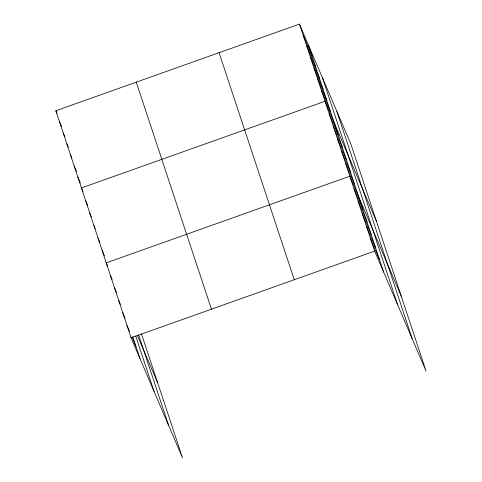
<?xml version="1.0" encoding="UTF-8"?>
<svg xmlns="http://www.w3.org/2000/svg" width="482" height="482" viewBox="0 0 482 482"><rect width="100%" height="100%" fill="white"/><g stroke="black" fill="none" stroke-linecap="round" stroke-linejoin="round"><path stroke-width="0.72" d="M141.419 333.725L182.539 457.9L131.062 337.786L55.876 110.758L299.461 24.1L350.938 144.214L426.124 371.242L374.647 251.134L299.461 24.1M131.062 337.786L374.647 251.134M303.112 35.126L312.083 56.063M306.763 46.158L315.734 67.088M310.414 57.183L319.385 78.114M314.065 68.209L323.036 89.146M317.716 79.235L326.694 100.172M321.367 90.267L330.345 111.197M376.502 221.401L325.025 101.292L81.44 187.95L83.175 191.999M329.158 113.776L338.129 134.713M333.291 126.266L342.268 147.197M337.43 138.75L346.401 159.687M341.563 151.24L350.534 172.17M345.696 163.723L354.674 184.66M401.313 296.322L349.836 176.213L106.251 262.865L107.697 266.245M353.969 188.697L362.94 209.634M358.102 201.187L367.079 222.118M362.241 213.671L371.212 234.607M366.374 226.16L375.345 247.091M370.507 238.644L379.485 259.581M55.876 110.758L57.033 113.457M59.527 121.783L61.551 126.513M63.178 132.809L64.913 136.864M66.829 143.835L68.275 147.215M70.48 154.867L71.926 158.241M74.132 165.892L76.451 171.297M77.789 176.918L80.392 182.997M85.573 200.434L87.597 205.163M89.706 212.917L91.447 216.972M93.845 225.407L95.291 228.781M97.979 237.891L100.003 242.621M102.112 250.381L104.431 255.785M137.346 335.412L157.728 382.979M110.384 275.355L112.119 279.403M114.523 287.838L116.548 292.568M118.656 300.328L120.392 304.377M122.79 312.812L125.109 318.216M126.929 325.302L129.531 331.381M132.134 337.454L135.9 346.239M336.912 111.487L412.098 338.515M322.458 77.765L397.644 304.793M308.432 45.037L383.618 272.065M219.075 52.695L294.261 279.729M136.255 82.157L211.441 309.191M138.647 334.99L168.513 425.172M135.683 335.954L154.059 391.45M132.683 336.526L140.033 358.722"/></g></svg>
